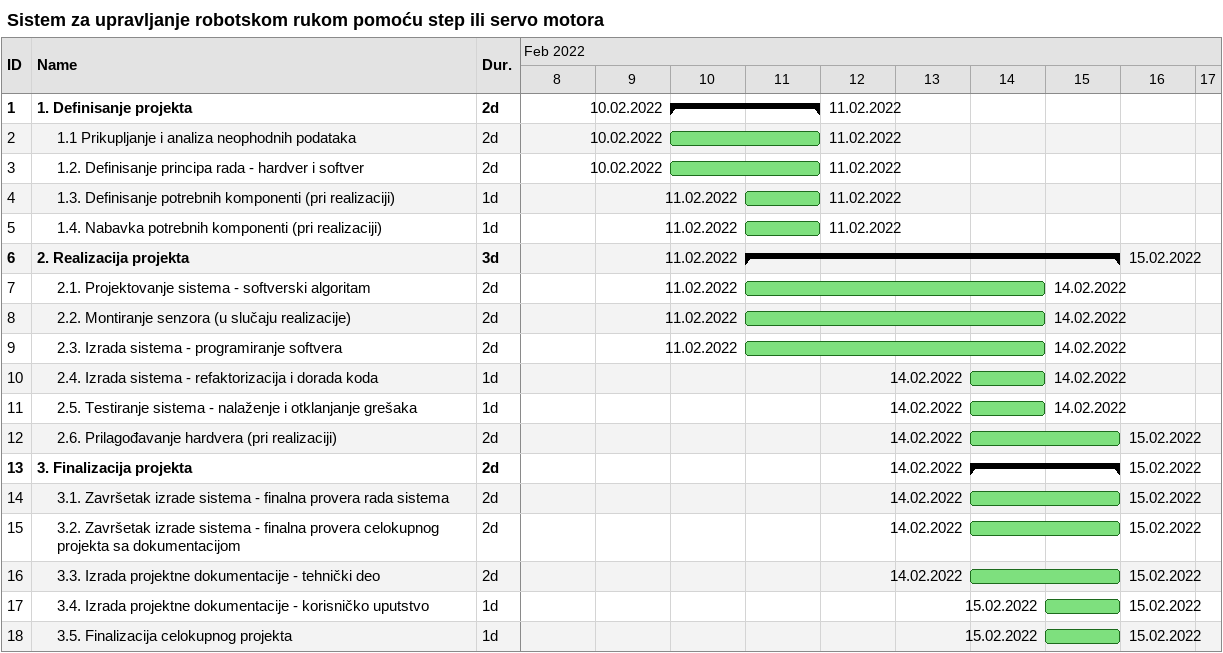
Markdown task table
Sistem za upravljanje robotskom rukom pomoću step ili servo motora

| ID | Level | Task | Duration | Start | Finish |
|---|---|---|---|---|---|
| 1 | 1 | **1. Definisanje projekta** | 2d | 2022-02-10 | 2022-02-11 |
| 2 | 2 | 1.1 Prikupljanje i analiza neophodnih podataka | 2d | 2022-02-10 | 2022-02-11 |
| 3 | 2 | 1.2. Definisanje principa rada - hardver i softver | 2d | 2022-02-10 | 2022-02-11 |
| 4 | 2 | 1.3. Definisanje potrebnih komponenti (pri realizaciji) | 1d | 2022-02-11 | 2022-02-11 |
| 5 | 2 | 1.4. Nabavka potrebnih komponenti (pri realizaciji) | 1d | 2022-02-11 | 2022-02-11 |
| 6 | 1 | **2. Realizacija projekta** | 3d | 2022-02-11 | 2022-02-15 |
| 7 | 2 | 2.1. Projektovanje sistema - softverski algoritam | 2d | 2022-02-11 | 2022-02-14 |
| 8 | 2 | 2.2. Montiranje senzora (u slučaju realizacije) | 2d | 2022-02-11 | 2022-02-14 |
| 9 | 2 | 2.3. Izrada sistema - programiranje softvera | 2d | 2022-02-11 | 2022-02-14 |
| 10 | 2 | 2.4. Izrada sistema - refaktorizacija i dorada koda | 1d | 2022-02-14 | 2022-02-14 |
| 11 | 2 | 2.5. Testiranje sistema - nalaženje i otklanjanje grešaka | 1d | 2022-02-14 | 2022-02-14 |
| 12 | 2 | 2.6. Prilagođavanje hardvera (pri realizaciji) | 2d | 2022-02-14 | 2022-02-15 |
| 13 | 1 | **3. Finalizacija projekta** | 2d | 2022-02-14 | 2022-02-15 |
| 14 | 2 | 3.1. Završetak izrade sistema - finalna provera rada sistema | 2d | 2022-02-14 | 2022-02-15 |
| 15 | 2 | 3.2. Završetak izrade sistema - finalna provera celokupnog projekta sa dokumentacijom | 2d | 2022-02-14 | 2022-02-15 |
| 16 | 2 | 3.3. Izrada projektne dokumentacije - tehnički deo | 2d | 2022-02-14 | 2022-02-15 |
| 17 | 2 | 3.4. Izrada projektne dokumentacije - korisničko uputstvo | 1d | 2022-02-15 | 2022-02-15 |
| 18 | 2 | 3.5. Finalizacija celokupnog projekta | 1d | 2022-02-15 | 2022-02-15 |
